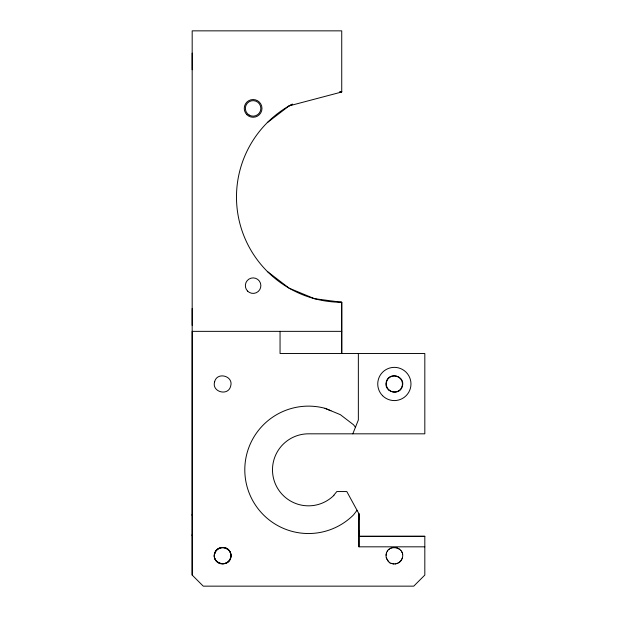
<?xml version="1.0" encoding="UTF-8"?>
<svg xmlns="http://www.w3.org/2000/svg" width="617" height="617" viewBox="0 0 617 617"><rect width="100%" height="100%" fill="white"/><g stroke="black" fill="none" stroke-linecap="round" stroke-linejoin="round"><path stroke-width="0.93" d="M424.82 536.296L358.963 536.32L424.82 536.296L424.82 575.075L413.745 586.15L203.255 586.15L192.18 575.075L192.18 30.85L341.733 30.85L341.733 91.995L289.111 105.877L267.315 122.606M192.18 534.661L192.18 535.772M192.18 515.473L192.18 514.37M267.315 271.441L289.111 288.17L314.493 298.682L341.733 302.268L341.733 353.502L341.733 302.268A105.245 105.245 0 0 1 292.412 104.049M424.82 546.824L358.978 546.824L358.978 513.853L346.808 491.556L336.82 491.556L333.427 495.698M358.963 536.32L358.978 513.853M386.119 556.735C384.777 542.929 406.989 545.937 402.022 558.894C400.348 562.959 395.366 565.033 391.294 563.398C388.88 564.246 385.301 555.439 386.296 557.436M386.126 554.567L386.119 555.285M386.504 553.171L386.689 552.477M402.207 558.2L402.022 558.894M352.816 433.82L358.354 419.976L358.354 353.502M387.422 551.22L387.784 550.603M401.289 560.143L400.927 560.768M357.042 510.313L353.541 514.871A63.698 63.698 0 0 1 246.97 486.312A63.698 63.698 0 0 1 324.989 408.3L330.951 410.76M388.81 549.577L389.327 549.076M399.901 561.786L399.392 562.295M390.584 548.351L391.209 547.996M398.135 563.013L397.51 563.375M289.111 105.877L292.612 104.427M392.605 547.626L393.307 547.441M396.106 563.745L395.412 563.923M394.757 547.449L395.474 547.449M393.962 563.923L391.147 563.352M341.07 91.864L341.733 91.779A105.245 105.245 0 0 0 339.851 91.794M339.882 91.894L341.733 91.894M339.82 302.268L341.733 302.268M341.733 331.352L192.18 331.352L192.18 575.075M396.87 547.834L397.564 548.019M324.989 408.3L340.353 414.663L353.541 424.781L355.438 427.257M398.821 548.752L399.438 549.115M389.898 562.619L389.273 562.257M400.464 550.14L400.965 550.649M388.255 561.231L387.746 560.714M401.69 551.907L402.045 552.531M387.029 559.457L386.666 558.832M402.415 553.935L402.6 554.629M358.978 514L358.978 519.537M358.978 536.158L358.978 530.612M358.978 536.296L358.978 546.824M280.049 331.352L280.049 353.502L424.82 353.502L424.82 433.82L308.5 433.82A36.002 36.002 0 0 0 275.236 483.605A36.002 36.002 0 0 0 333.959 495.289M192.18 53.116L192.18 69.736M192.18 308.5L192.18 325.375M214.616 553.534C211.554 566.93 233.774 567.131 230.665 553.534C226.624 540.268 207.343 551.405 216.768 561.563C222.398 567.424 232.933 561.331 230.665 553.534C228.73 545.644 216.552 545.644 214.616 553.534M214.616 381.823C211.461 392.026 228.298 396.538 230.665 386.119C233.82 375.915 216.991 371.403 214.616 381.823M386.335 381.823C383.18 392.026 400.009 396.538 402.384 386.119C405.539 375.915 388.702 371.403 386.335 381.823M214.909 553.017C210.914 562.851 227.488 568.535 230.38 558.354C234.375 548.513 217.801 542.829 214.909 553.017M382.609 395.721A16.62 16.62 0 0 0 410.405 388.27A16.62 16.62 0 0 0 390.06 367.917A16.62 16.62 0 0 0 382.609 395.721M388.826 389.921A8.121 8.121 0 0 0 402.276 385.787A8.121 8.121 0 0 0 391.972 376.208A8.121 8.121 0 0 0 388.826 389.921M247.625 291.131A7.751 7.751 0 0 0 260.598 287.661A7.751 7.751 0 0 0 251.104 278.159A7.751 7.751 0 0 0 247.625 291.131M249.229 115.117A7.751 7.751 0 0 0 260.86 108.399A7.751 7.751 0 0 0 249.229 101.682A7.751 7.751 0 0 0 249.229 115.117M246.839 114.662A8.862 8.862 0 0 0 261.67 110.69A8.862 8.862 0 0 0 250.818 99.838A8.862 8.862 0 0 0 246.839 114.662"/></g></svg>
